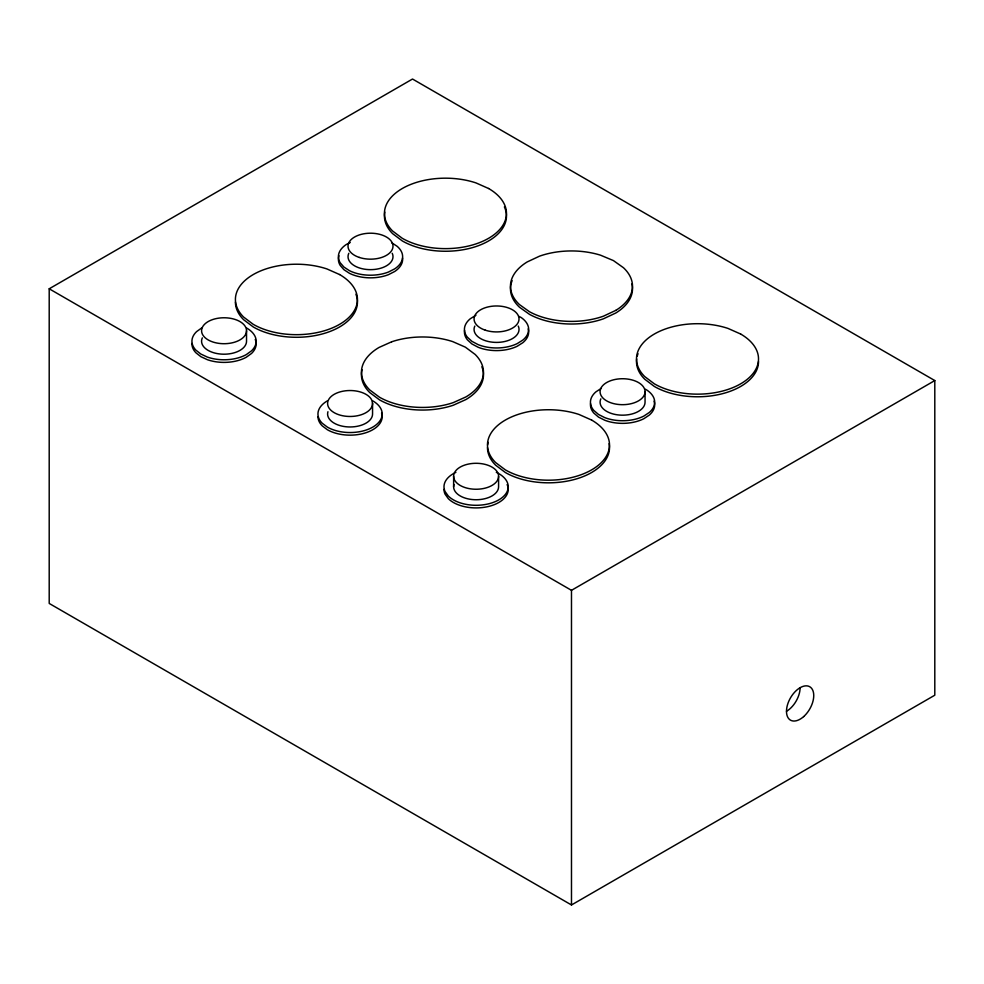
<?xml version="1.0" encoding="UTF-8"?>
<svg xmlns="http://www.w3.org/2000/svg" width="984" height="984" viewBox="0 0 984 984"><rect width="100%" height="100%" fill="white"/><g stroke="black" fill="none" stroke-linecap="round" stroke-linejoin="round"><path stroke-width="1.48" d="M201.855 327.832L196.603 331.608A32.115 18.536 0 0 0 195.89 350.144L200.847 354.043L207.378 357.081A32.115 18.536 0 0 0 246.246 354.634L251.498 350.858A32.115 18.536 0 0 0 247.255 328.41L246.701 328.152M601.335 388.286L595.824 391.927A32.115 18.536 0 0 0 593.807 410.439L598.481 414.448L604.791 417.634A32.115 18.536 0 0 0 643.807 416.097L649.317 412.456A32.115 18.536 0 0 0 646.66 389.935L645.135 389.16M475.948 315.212L470.266 318.767A32.115 18.536 0 0 0 467.412 337.241L471.902 341.325L478.076 344.597A32.115 18.536 0 0 0 517.141 343.65L522.812 340.095A32.115 18.536 0 0 0 521.176 317.537L519.072 316.418M49.2 288.792L412.517 79.028L934.8 380.562L934.8 695.208L571.483 904.972L49.2 603.438L49.2 288.792L571.483 590.326L934.8 380.562M350.267 242.47L346.282 244.499A32.115 18.536 0 0 0 340.144 262.703L343.883 267.033L349.431 270.661A32.115 18.536 0 0 0 388.459 272.039L394.744 268.841A32.115 18.536 0 0 0 397.142 246.308L391.595 242.679M372.555 403.502L371.792 400.144A22.484 12.977 0 0 0 335.63 393.563A22.484 12.977 0 0 0 340.575 415.26A22.484 12.977 0 0 0 372.555 403.502L372.555 413.993A22.484 12.977 0 0 1 348.115 426.921A22.484 12.977 0 0 1 327.943 411.73M645.049 391.706A22.484 12.977 0 0 1 611.335 402.948A22.484 12.977 0 0 1 611.335 380.464A22.484 12.977 0 0 1 645.049 391.706L645.049 402.198A22.484 12.977 0 0 1 619.637 415.063A22.484 12.977 0 0 1 600.855 398.84M571.483 590.326L571.483 904.972M498.581 476.268A22.484 12.977 0 0 1 464.866 487.511A22.484 12.977 0 0 1 464.866 465.026A22.484 12.977 0 0 1 498.581 476.268L498.581 486.748A22.484 12.977 0 0 1 474.14 499.688A22.484 12.977 0 0 1 453.968 484.497M453.624 476.268L453.624 486.748M246.529 330.747A22.484 12.977 0 0 1 212.815 341.977A22.484 12.977 0 0 1 212.815 319.505A22.484 12.977 0 0 1 246.529 330.747L246.529 341.227A22.484 12.977 0 0 1 221.117 354.092A22.484 12.977 0 0 1 202.335 337.869M631.9 283.896A61.02 35.227 0 0 1 615.787 313.01L603.426 318.804A61.02 35.227 0 0 1 529.527 314.376L519.49 307.229A61.02 35.227 0 0 1 512.135 280.612M528.174 328.865A32.115 18.536 0 0 1 522.812 342.715L517.141 346.282A32.115 18.536 0 0 1 478.076 347.217L471.902 343.945L467.412 339.861A32.115 18.536 0 0 1 464.559 330.403M481.865 366.786A61.02 35.227 0 0 1 465.838 399.59L453.267 405.236A61.02 35.227 0 0 1 379.553 399.873L369.787 392.604A61.02 35.227 0 0 1 362.075 369.763M381.571 412.997A32.115 18.536 0 0 1 365.224 432.96A32.115 18.536 0 0 1 327.364 429.725L322.26 425.887A32.115 18.536 0 0 1 317.967 416.613M504.386 206.911A61.02 35.227 0 0 1 475.961 246.541A61.02 35.227 0 0 1 402.308 240.932L392.604 233.638A61.02 35.227 0 0 1 384.818 212.089M758.516 361.546A61.02 35.227 0 0 1 720.854 394.092A61.02 35.227 0 0 1 654.36 386.466L644.668 379.16A61.02 35.227 0 0 1 636.66 358.926M637.177 356.294A61.02 35.227 0 0 1 638.026 353.699M355.913 294.216A61.02 35.227 0 0 1 325.95 332.887A61.02 35.227 0 0 1 253.282 326.971L243.589 319.677A61.02 35.227 0 0 1 235.41 302.063M609.121 443.649A61.02 35.227 0 0 1 574.963 479.331A61.02 35.227 0 0 1 505.346 472.492L495.641 465.198A61.02 35.227 0 0 1 487.474 447.585M487.646 444.965A61.02 35.227 0 0 1 488.15 442.333M654.053 401.152A32.115 18.536 0 0 1 649.317 415.076L643.807 418.729A32.115 18.536 0 0 1 604.791 420.254L598.481 417.068L593.807 413.059A32.115 18.536 0 0 1 590.523 403.649M402.554 258.005A32.115 18.536 0 0 1 394.744 271.461L388.459 274.671A32.115 18.536 0 0 1 349.431 273.281L343.883 269.653L340.144 265.323A32.115 18.536 0 0 1 338.988 255.754M255.25 339.455A32.115 18.536 0 0 1 251.498 353.477L246.246 357.253A32.115 18.536 0 0 1 207.378 359.701L200.847 356.663L195.89 352.764A32.115 18.536 0 0 1 191.942 343.441M507.129 484.583A32.115 18.536 0 0 1 488.396 506.502A32.115 18.536 0 0 1 448.298 498.642L445.088 494.177A32.115 18.536 0 0 1 443.993 489.38M518.26 326.073A22.484 12.977 0 0 1 496.539 342.407A22.484 12.977 0 0 1 474.829 326.073M392.222 253.306A22.484 12.977 0 0 1 370.513 269.653A22.484 12.977 0 0 1 348.803 253.306M372.788 400.882A32.115 18.536 0 0 1 372.788 427.105A32.115 18.536 0 0 1 327.364 427.105L322.26 423.268A32.115 18.536 0 0 1 327.364 400.882M496.317 472.345A32.115 18.536 0 0 1 496.957 500.856A32.115 18.536 0 0 1 448.298 496.022L445.088 491.557A32.115 18.536 0 0 1 455.887 472.345M800.115 687.705A19.274 11.119 -60 0 1 786.499 711.297M615.787 310.39L603.426 316.184A61.02 35.227 0 0 1 529.527 311.756L519.49 304.61A61.02 35.227 0 0 1 527.166 261.953L539.539 256.16A61.02 35.227 0 0 1 600.523 255.188L613.426 260.588L623.462 267.722A61.02 35.227 0 0 1 615.787 310.39M391.657 341.792L379.074 347.438A61.02 35.227 0 0 0 369.787 389.984L379.553 397.253A61.02 35.227 0 0 0 453.267 402.616L465.838 396.97A61.02 35.227 0 0 0 475.124 354.424L465.358 347.155L452.677 341.596A61.02 35.227 0 0 0 391.657 341.792M488.593 188.498L475.961 182.901A61.02 35.227 0 0 0 402.308 188.498A61.02 35.227 0 0 0 392.604 231.019L402.308 238.312A61.02 35.227 0 0 0 488.593 238.312A61.02 35.227 0 0 0 488.593 188.498M740.644 334.019L728.012 328.422A61.02 35.227 0 0 0 654.36 334.019A61.02 35.227 0 0 0 644.668 376.54L654.36 383.834A61.02 35.227 0 0 0 740.644 383.834A61.02 35.227 0 0 0 740.644 334.019M339.578 274.536L326.934 268.94A61.02 35.227 0 0 0 253.282 274.536A61.02 35.227 0 0 0 243.589 317.057L253.282 324.351A61.02 35.227 0 0 0 339.578 324.351A61.02 35.227 0 0 0 339.578 274.536M591.63 420.057L578.998 414.461A61.02 35.227 0 0 0 505.346 420.057A61.02 35.227 0 0 0 495.641 462.578L505.346 469.872A61.02 35.227 0 0 0 591.63 469.872A61.02 35.227 0 0 0 591.63 420.057M485.296 330.181A22.484 12.977 0 0 0 519.023 318.939A22.484 12.977 0 0 0 485.296 307.709A22.484 12.977 0 0 0 485.296 330.181M359.271 257.427A22.484 12.977 0 0 0 392.997 246.185A22.484 12.977 0 0 0 359.271 234.942A22.484 12.977 0 0 0 359.271 257.427M803.645 716.598A19.274 11.119 -60 0 0 809.758 686.746A19.274 11.119 -60 0 0 786.954 706.967A19.274 11.119 -60 0 0 803.645 716.598"/></g></svg>
